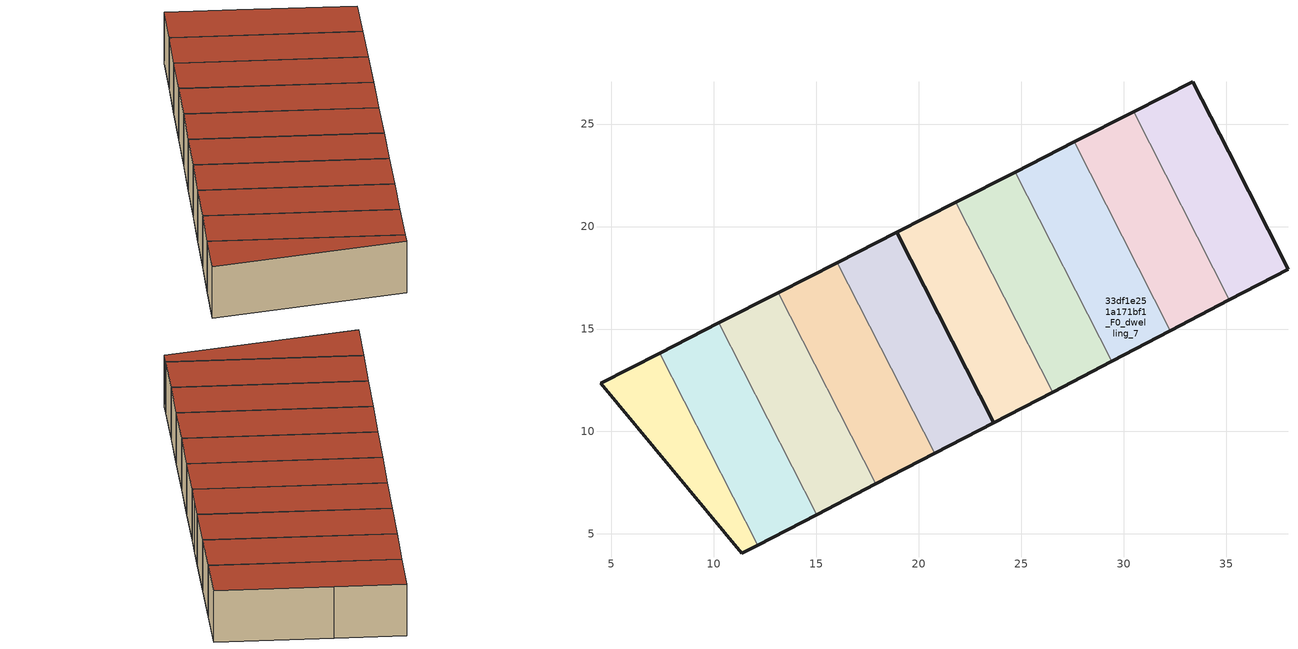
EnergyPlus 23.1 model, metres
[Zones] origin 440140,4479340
33df1e251a171bf1_F0_dwelling_0
 floor ground (EU_floor_Construction): 7.36,13.82 12.13,4.45 11.37,4.05 4.46,12.35 z0
 wall outside (EU_wall_Construction): 7.36,13.82 4.46,12.35 11.37,4.05 12.13,4.45 z0:3
 wall to 33df1e251a171bf1_F0_dwelling_1 (EU_wall_Construction): 12.13,4.45 7.36,13.82 z0:3
 roof outside (EU_roof_Construction): 12.13,4.45 7.36,13.82 4.46,12.35 11.37,4.05 z3
33df1e251a171bf1_F0_dwelling_1
 floor ground (EU_floor_Construction): 10.25,15.3 15.01,5.94 12.13,4.45 7.36,13.82 z0
 wall outside (EU_wall_Construction): 12.13,4.45 15.01,5.94 / 10.25,15.3 7.36,13.82 z0:3
 wall to 33df1e251a171bf1_F0_dwelling_2 (EU_wall_Construction): 15.01,5.94 10.25,15.3 z0:3
 roof outside (EU_roof_Construction): 15.01,5.94 10.25,15.3 7.36,13.82 12.13,4.45 z3
33df1e251a171bf1_F0_dwelling_2
 floor ground (EU_floor_Construction): 13.14,16.77 17.89,7.44 15.01,5.94 10.25,15.3 z0
 wall outside (EU_wall_Construction): 15.01,5.94 17.89,7.44 / 13.14,16.77 10.25,15.3 z0:3
 wall to 33df1e251a171bf1_F0_dwelling_3 (EU_wall_Construction): 17.89,7.44 13.14,16.77 z0:3
 roof outside (EU_roof_Construction): 17.89,7.44 13.14,16.77 10.25,15.3 15.01,5.94 z3
33df1e251a171bf1_F0_dwelling_3
 floor ground (EU_floor_Construction): 16.03,18.24 20.77,8.93 17.89,7.44 13.14,16.77 z0
 wall outside (EU_wall_Construction): 17.89,7.44 20.77,8.93 / 16.03,18.24 13.14,16.77 z0:3
 wall to 33df1e251a171bf1_F0_dwelling_4 (EU_wall_Construction): 20.77,8.93 16.03,18.24 z0:3
 roof outside (EU_roof_Construction): 20.77,8.93 16.03,18.24 13.14,16.77 17.89,7.44 z3
33df1e251a171bf1_F0_dwelling_4
 floor ground (EU_floor_Construction): 18.92,19.71 23.65,10.43 20.77,8.93 16.03,18.24 z0
 wall outside (EU_wall_Construction): 20.77,8.93 23.65,10.43 18.92,19.71 16.03,18.24 z0:3
 roof outside (EU_roof_Construction): 23.65,10.43 18.92,19.71 16.03,18.24 20.77,8.93 z3
33df1e251a171bf1_F0_dwelling_5
 floor ground (EU_floor_Construction): 21.81,21.18 26.53,11.92 23.65,10.43 18.92,19.71 z0
 wall outside (EU_wall_Construction): 21.81,21.18 18.92,19.71 23.65,10.43 26.53,11.92 z0:3
 wall to 33df1e251a171bf1_F0_dwelling_6 (EU_wall_Construction): 26.53,11.92 21.81,21.18 z0:3
 roof outside (EU_roof_Construction): 26.53,11.92 21.81,21.18 18.92,19.71 23.65,10.43 z3
33df1e251a171bf1_F0_dwelling_6
 floor ground (EU_floor_Construction): 24.7,22.66 29.4,13.42 27.97,12.67 26.53,11.92 21.81,21.18 z0
 wall outside (EU_wall_Construction): 24.7,22.66 21.81,21.18 / 26.53,11.92 27.97,12.67 29.4,13.42 z0:3
 wall to 33df1e251a171bf1_F0_dwelling_7 (EU_wall_Construction): 29.4,13.42 24.7,22.66 z0:3
 roof outside (EU_roof_Construction): 29.4,13.42 24.7,22.66 21.81,21.18 26.53,11.92 27.97,12.67 z3
33df1e251a171bf1_F0_dwelling_7
 floor ground (EU_floor_Construction): 27.59,24.13 32.28,14.92 29.4,13.42 24.7,22.66 z0
 wall outside (EU_wall_Construction): 29.4,13.42 32.28,14.92 / 27.59,24.13 24.7,22.66 z0:3
 wall to 33df1e251a171bf1_F0_dwelling_8 (EU_wall_Construction): 32.28,14.92 27.59,24.13 z0:3
 roof outside (EU_roof_Construction): 32.28,14.92 27.59,24.13 24.7,22.66 29.4,13.42 z3
33df1e251a171bf1_F0_dwelling_8
 floor ground (EU_floor_Construction): 30.48,25.6 35.16,16.42 32.28,14.92 27.59,24.13 z0
 wall outside (EU_wall_Construction): 32.28,14.92 35.16,16.42 / 30.48,25.6 27.59,24.13 z0:3
 wall to 33df1e251a171bf1_F0_dwelling_9 (EU_wall_Construction): 35.16,16.42 30.48,25.6 z0:3
 roof outside (EU_roof_Construction): 35.16,16.42 30.48,25.6 27.59,24.13 32.28,14.92 z3
33df1e251a171bf1_F0_dwelling_9
 floor ground (EU_floor_Construction): 35.12,23.64 38.02,17.91 35.16,16.42 30.48,25.6 33.38,27.07 z0
 wall outside (EU_wall_Construction): 35.16,16.42 38.02,17.91 35.12,23.64 33.38,27.07 30.48,25.6 z0:3
 roof outside (EU_roof_Construction): 38.02,17.91 35.12,23.64 33.38,27.07 30.48,25.6 35.16,16.42 z3
[Building]
EU S2 Campaign: North Axis=0; Terrain=City; Solar Distribution=FullExterior
[Site:Location]
Madrid: Latitude=40.5; Longitude=-3.5; Time Zone=1; Elevation=609
[SizingPeriod:WeatherFileDays]
AnnualSizingPeriod: Begin Month=1; Begin Day of Month=1; End Month=12; End Day of Month=31; Day of Week for Start Day=Monday; Use Weather File Daylight Saving Period=No; Use Weather File Rain and Snow Indicators=No
[MATERIAL]
EU_InternalMass_Material: Roughness=MediumRough; Thickness=0.1; Conductivity=1; Density=1800; Specific Heat=900; Thermal Absorptance=0.9; Solar Absorptance=0.7; Visible Absorptance=0.7
[MATERIAL:NOMASS] Roughness=MediumRough; Thermal Absorptance=0.9; Solar Absorptance=0.7; Visible Absorptance=0.7
Name | Thermal Resistance
EU_wall_NoMass | 1.60022
EU_roof_NoMass | 1.57597
EU_floor_NoMass | 0.470652
[CONSTRUCTION]
EU_wall_Construction: EU_wall_NoMass
EU_roof_Construction: EU_roof_NoMass
EU_floor_Construction: EU_floor_NoMass
EU_InternalMass_Construction: EU_InternalMass_Material
[ZONE] Type=1; Multiplier=1; Ceiling Height=autocalculate; Floor Area=autocalculate; Part of Total Floor Area=Yes
Name | Volume
33df1e251a171bf1_F0_dwelling_0 | 64.8344
33df1e251a171bf1_F0_dwelling_1 | 102.306
33df1e251a171bf1_F0_dwelling_2 | 102.047
33df1e251a171bf1_F0_dwelling_3 | 101.789
33df1e251a171bf1_F0_dwelling_4 | 101.53
33df1e251a171bf1_F0_dwelling_5 | 101.272
33df1e251a171bf1_F0_dwelling_6 | 101.008
33df1e251a171bf1_F0_dwelling_7 | 100.712
33df1e251a171bf1_F0_dwelling_8 | 100.411
33df1e251a171bf1_F0_dwelling_9 | 99.8544
[INTERNALMASS] Construction=EU_InternalMass_Construction
Name | Zone or ZoneList | Surface Area
33df1e251a171bf1_F0_dwelling_0_EU_InternalMass | 33df1e251a171bf1_F0_dwelling_0 | 21.6115
33df1e251a171bf1_F0_dwelling_1_EU_InternalMass | 33df1e251a171bf1_F0_dwelling_1 | 34.1019
33df1e251a171bf1_F0_dwelling_2_EU_InternalMass | 33df1e251a171bf1_F0_dwelling_2 | 34.0157
33df1e251a171bf1_F0_dwelling_3_EU_InternalMass | 33df1e251a171bf1_F0_dwelling_3 | 33.9296
33df1e251a171bf1_F0_dwelling_4_EU_InternalMass | 33df1e251a171bf1_F0_dwelling_4 | 33.8434
33df1e251a171bf1_F0_dwelling_5_EU_InternalMass | 33df1e251a171bf1_F0_dwelling_5 | 33.7572
33df1e251a171bf1_F0_dwelling_6_EU_InternalMass | 33df1e251a171bf1_F0_dwelling_6 | 33.6693
33df1e251a171bf1_F0_dwelling_7_EU_InternalMass | 33df1e251a171bf1_F0_dwelling_7 | 33.5708
33df1e251a171bf1_F0_dwelling_8_EU_InternalMass | 33df1e251a171bf1_F0_dwelling_8 | 33.4704
33df1e251a171bf1_F0_dwelling_9_EU_InternalMass | 33df1e251a171bf1_F0_dwelling_9 | 33.2849
[OTHEREQUIPMENT] Fuel Type=Electricity; Design Level Calculation Method=Watts/Area; Power per Zone Floor Area=1; Fraction Latent=0; Fraction Radiant=0; Fraction Lost=0; Carbon Dioxide Generation Rate=0; EndUse Subcategory=EU_Step8_InternalGains
Name | Zone or ZoneList or Space or SpaceList | Schedule
EU_Step8_InternalGain_33df1e251a171bf1_F0_dwelling_0_f000 | 33df1e251a171bf1_F0_dwelling_0 | EU_Step8_GainSchedule_33df1e251a171bf1_F0_dwelling_0_f000
EU_Step8_InternalGain_33df1e251a171bf1_F0_dwelling_1_f000 | 33df1e251a171bf1_F0_dwelling_1 | EU_Step8_GainSchedule_33df1e251a171bf1_F0_dwelling_1_f000
EU_Step8_InternalGain_33df1e251a171bf1_F0_dwelling_2_f000 | 33df1e251a171bf1_F0_dwelling_2 | EU_Step8_GainSchedule_33df1e251a171bf1_F0_dwelling_2_f000
EU_Step8_InternalGain_33df1e251a171bf1_F0_dwelling_3_f000 | 33df1e251a171bf1_F0_dwelling_3 | EU_Step8_GainSchedule_33df1e251a171bf1_F0_dwelling_3_f000
EU_Step8_InternalGain_33df1e251a171bf1_F0_dwelling_4_f000 | 33df1e251a171bf1_F0_dwelling_4 | EU_Step8_GainSchedule_33df1e251a171bf1_F0_dwelling_4_f000
EU_Step8_InternalGain_33df1e251a171bf1_F0_dwelling_5_f000 | 33df1e251a171bf1_F0_dwelling_5 | EU_Step8_GainSchedule_33df1e251a171bf1_F0_dwelling_5_f000
EU_Step8_InternalGain_33df1e251a171bf1_F0_dwelling_6_f000 | 33df1e251a171bf1_F0_dwelling_6 | EU_Step8_GainSchedule_33df1e251a171bf1_F0_dwelling_6_f000
EU_Step8_InternalGain_33df1e251a171bf1_F0_dwelling_7_f000 | 33df1e251a171bf1_F0_dwelling_7 | EU_Step8_GainSchedule_33df1e251a171bf1_F0_dwelling_7_f000
EU_Step8_InternalGain_33df1e251a171bf1_F0_dwelling_8_f000 | 33df1e251a171bf1_F0_dwelling_8 | EU_Step8_GainSchedule_33df1e251a171bf1_F0_dwelling_8_f000
EU_Step8_InternalGain_33df1e251a171bf1_F0_dwelling_9_f000 | 33df1e251a171bf1_F0_dwelling_9 | EU_Step8_GainSchedule_33df1e251a171bf1_F0_dwelling_9_f000
[ZONEVENTILATION:DESIGNFLOWRATE] Schedule=EU_AlwaysOn; Design Flow Rate Calculation Method=AirChanges/Hour; Air Changes per Hour=0.480704; Ventilation Type=Natural; Fan Pressure Rise=0; Fan Total Efficiency=1; Constant Term Coefficient=1; Temperature Term Coefficient=0; Velocity Term Coefficient=0; Velocity Squared Term Coefficient=0; Minimum Indoor Temperature=-100; Maximum Indoor Temperature=100; Delta Temperature=-100; Minimum Outdoor Temperature=-100; Maximum Outdoor Temperature=100; Maximum Wind Speed=40
Name | Zone or ZoneList or Space or SpaceList
EU_ConstantAir_33df1e251a171bf1_F0_dwelling_0 | 33df1e251a171bf1_F0_dwelling_0
EU_ConstantAir_33df1e251a171bf1_F0_dwelling_1 | 33df1e251a171bf1_F0_dwelling_1
EU_ConstantAir_33df1e251a171bf1_F0_dwelling_2 | 33df1e251a171bf1_F0_dwelling_2
EU_ConstantAir_33df1e251a171bf1_F0_dwelling_3 | 33df1e251a171bf1_F0_dwelling_3
EU_ConstantAir_33df1e251a171bf1_F0_dwelling_4 | 33df1e251a171bf1_F0_dwelling_4
EU_ConstantAir_33df1e251a171bf1_F0_dwelling_5 | 33df1e251a171bf1_F0_dwelling_5
EU_ConstantAir_33df1e251a171bf1_F0_dwelling_6 | 33df1e251a171bf1_F0_dwelling_6
EU_ConstantAir_33df1e251a171bf1_F0_dwelling_7 | 33df1e251a171bf1_F0_dwelling_7
EU_ConstantAir_33df1e251a171bf1_F0_dwelling_8 | 33df1e251a171bf1_F0_dwelling_8
EU_ConstantAir_33df1e251a171bf1_F0_dwelling_9 | 33df1e251a171bf1_F0_dwelling_9
[HVACTEMPLATE:THERMOSTAT] Constant Heating Setpoint=20; Constant Cooling Setpoint=50
EU_HeatOnly_33df1e251a171bf1_F0_dwelling_0; EU_HeatOnly_33df1e251a171bf1_F0_dwelling_1; EU_HeatOnly_33df1e251a171bf1_F0_dwelling_2; EU_HeatOnly_33df1e251a171bf1_F0_dwelling_3; EU_HeatOnly_33df1e251a171bf1_F0_dwelling_4; EU_HeatOnly_33df1e251a171bf1_F0_dwelling_5; EU_HeatOnly_33df1e251a171bf1_F0_dwelling_6; EU_HeatOnly_33df1e251a171bf1_F0_dwelling_7; EU_HeatOnly_33df1e251a171bf1_F0_dwelling_8; EU_HeatOnly_33df1e251a171bf1_F0_dwelling_9
[HVACTEMPLATE:ZONE:IDEALLOADSAIRSYSTEM] System Availability Schedule=EU_AlwaysOn; Maximum Heating Supply Air Temperature=50; Minimum Cooling Supply Air Temperature=13; Maximum Heating Supply Air Humidity Ratio=0.0156; Minimum Cooling Supply Air Humidity Ratio=0.0077; Heating Limit=NoLimit; Cooling Limit=NoLimit; Heating Availability Schedule=EU_AlwaysOn; Cooling Availability Schedule=EU_CoolingOff; Dehumidification Control Type=ConstantSensibleHeatRatio; Cooling Sensible Heat Ratio=0.7; Dehumidification Setpoint=60; Humidification Control Type=None; Humidification Setpoint=30; Outdoor Air Method=None; Outdoor Air Flow Rate per Person=0.00944; Outdoor Air Flow Rate per Zone Floor Area=0; Outdoor Air Flow Rate per Zone=0; Demand Controlled Ventilation Type=None; Outdoor Air Economizer Type=NoEconomizer; Heat Recovery Type=None; Sensible Heat Recovery Effectiveness=0.7; Latent Heat Recovery Effectiveness=0.65
Name | Template Thermostat
33df1e251a171bf1_F0_dwelling_0 | EU_HeatOnly_33df1e251a171bf1_F0_dwelling_0
33df1e251a171bf1_F0_dwelling_1 | EU_HeatOnly_33df1e251a171bf1_F0_dwelling_1
33df1e251a171bf1_F0_dwelling_2 | EU_HeatOnly_33df1e251a171bf1_F0_dwelling_2
33df1e251a171bf1_F0_dwelling_3 | EU_HeatOnly_33df1e251a171bf1_F0_dwelling_3
33df1e251a171bf1_F0_dwelling_4 | EU_HeatOnly_33df1e251a171bf1_F0_dwelling_4
33df1e251a171bf1_F0_dwelling_5 | EU_HeatOnly_33df1e251a171bf1_F0_dwelling_5
33df1e251a171bf1_F0_dwelling_6 | EU_HeatOnly_33df1e251a171bf1_F0_dwelling_6
33df1e251a171bf1_F0_dwelling_7 | EU_HeatOnly_33df1e251a171bf1_F0_dwelling_7
33df1e251a171bf1_F0_dwelling_8 | EU_HeatOnly_33df1e251a171bf1_F0_dwelling_8
33df1e251a171bf1_F0_dwelling_9 | EU_HeatOnly_33df1e251a171bf1_F0_dwelling_9
[SIZING:ZONE] Zone Cooling Design Supply Air Temperature Input Method=SupplyAirTemperature; Zone Cooling Design Supply Air Temperature=13; Zone Heating Design Supply Air Temperature Input Method=SupplyAirTemperature; Zone Heating Design Supply Air Temperature=50; Zone Cooling Design Supply Air Humidity Ratio=0.008; Zone Heating Design Supply Air Humidity Ratio=0.008; Cooling Design Air Flow Method=DesignDay; Cooling Design Air Flow Rate=0; Cooling Minimum Air Flow per Zone Floor Area=0.000762; Cooling Minimum Air Flow=0; Cooling Minimum Air Flow Fraction=0.2; Heating Design Air Flow Method=DesignDay; Heating Design Air Flow Rate=0; Heating Maximum Air Flow per Zone Floor Area=0.002032; Heating Maximum Air Flow=0.141576; Heating Maximum Air Flow Fraction=0.3; Account for Dedicated Outdoor Air System=No; Dedicated Outdoor Air System Control Strategy=NeutralSupplyAir; Dedicated Outdoor Air Low Setpoint Temperature for Design=autosize; Dedicated Outdoor Air High Setpoint Temperature for Design=autosize; Zone Load Sizing Method=Sensible Load Only No Latent Load; Zone Latent Cooling Design Supply Air Humidity Ratio Input Method=HumidityRatioDifference; Zone Cooling Design Supply Air Humidity Ratio Difference=0.005; Zone Latent Heating Design Supply Air Humidity Ratio Input Method=HumidityRatioDifference; Zone Humidification Design Supply Air Humidity Ratio Difference=0.005
33df1e251a171bf1_F0_dwelling_0; 33df1e251a171bf1_F0_dwelling_1; 33df1e251a171bf1_F0_dwelling_2; 33df1e251a171bf1_F0_dwelling_3; 33df1e251a171bf1_F0_dwelling_4; 33df1e251a171bf1_F0_dwelling_5; 33df1e251a171bf1_F0_dwelling_6; 33df1e251a171bf1_F0_dwelling_7; 33df1e251a171bf1_F0_dwelling_8; 33df1e251a171bf1_F0_dwelling_9
[SCHEDULE:CONSTANT]
Name | Hourly Value
EU_AlwaysOn | 1
EU_CoolingOff | 0
[SCHEDULE:FILE] Column Number=1; Rows to Skip at Top=0; Number of Hours of Data=8760; Column Separator=Comma; Interpolate to Timestep=No; Minutes per Item=60; Adjust Schedule for Daylight Savings=Yes
Name | File
EU_Step8_GainSchedule_33df1e251a171bf1_F0_dwelling_0_f000 | C:\Users\o_iseri\Desktop\OpenUBEM\openubem\outputs\eu_evidence\EU-11\ES-MAD-BERRUGUETE\idfs\33df1e251a171bf1\33df1e251a171bf1_F0_dwelling_0_f000_gain.csv
EU_Step8_GainSchedule_33df1e251a171bf1_F0_dwelling_1_f000 | C:\Users\o_iseri\Desktop\OpenUBEM\openubem\outputs\eu_evidence\EU-11\ES-MAD-BERRUGUETE\idfs\33df1e251a171bf1\33df1e251a171bf1_F0_dwelling_1_f000_gain.csv
EU_Step8_GainSchedule_33df1e251a171bf1_F0_dwelling_2_f000 | C:\Users\o_iseri\Desktop\OpenUBEM\openubem\outputs\eu_evidence\EU-11\ES-MAD-BERRUGUETE\idfs\33df1e251a171bf1\33df1e251a171bf1_F0_dwelling_2_f000_gain.csv
EU_Step8_GainSchedule_33df1e251a171bf1_F0_dwelling_3_f000 | C:\Users\o_iseri\Desktop\OpenUBEM\openubem\outputs\eu_evidence\EU-11\ES-MAD-BERRUGUETE\idfs\33df1e251a171bf1\33df1e251a171bf1_F0_dwelling_3_f000_gain.csv
EU_Step8_GainSchedule_33df1e251a171bf1_F0_dwelling_4_f000 | C:\Users\o_iseri\Desktop\OpenUBEM\openubem\outputs\eu_evidence\EU-11\ES-MAD-BERRUGUETE\idfs\33df1e251a171bf1\33df1e251a171bf1_F0_dwelling_4_f000_gain.csv
EU_Step8_GainSchedule_33df1e251a171bf1_F0_dwelling_5_f000 | C:\Users\o_iseri\Desktop\OpenUBEM\openubem\outputs\eu_evidence\EU-11\ES-MAD-BERRUGUETE\idfs\33df1e251a171bf1\33df1e251a171bf1_F0_dwelling_5_f000_gain.csv
EU_Step8_GainSchedule_33df1e251a171bf1_F0_dwelling_6_f000 | C:\Users\o_iseri\Desktop\OpenUBEM\openubem\outputs\eu_evidence\EU-11\ES-MAD-BERRUGUETE\idfs\33df1e251a171bf1\33df1e251a171bf1_F0_dwelling_6_f000_gain.csv
EU_Step8_GainSchedule_33df1e251a171bf1_F0_dwelling_7_f000 | C:\Users\o_iseri\Desktop\OpenUBEM\openubem\outputs\eu_evidence\EU-11\ES-MAD-BERRUGUETE\idfs\33df1e251a171bf1\33df1e251a171bf1_F0_dwelling_7_f000_gain.csv
EU_Step8_GainSchedule_33df1e251a171bf1_F0_dwelling_8_f000 | C:\Users\o_iseri\Desktop\OpenUBEM\openubem\outputs\eu_evidence\EU-11\ES-MAD-BERRUGUETE\idfs\33df1e251a171bf1\33df1e251a171bf1_F0_dwelling_8_f000_gain.csv
EU_Step8_GainSchedule_33df1e251a171bf1_F0_dwelling_9_f000 | C:\Users\o_iseri\Desktop\OpenUBEM\openubem\outputs\eu_evidence\EU-11\ES-MAD-BERRUGUETE\idfs\33df1e251a171bf1\33df1e251a171bf1_F0_dwelling_9_f000_gain.csv
